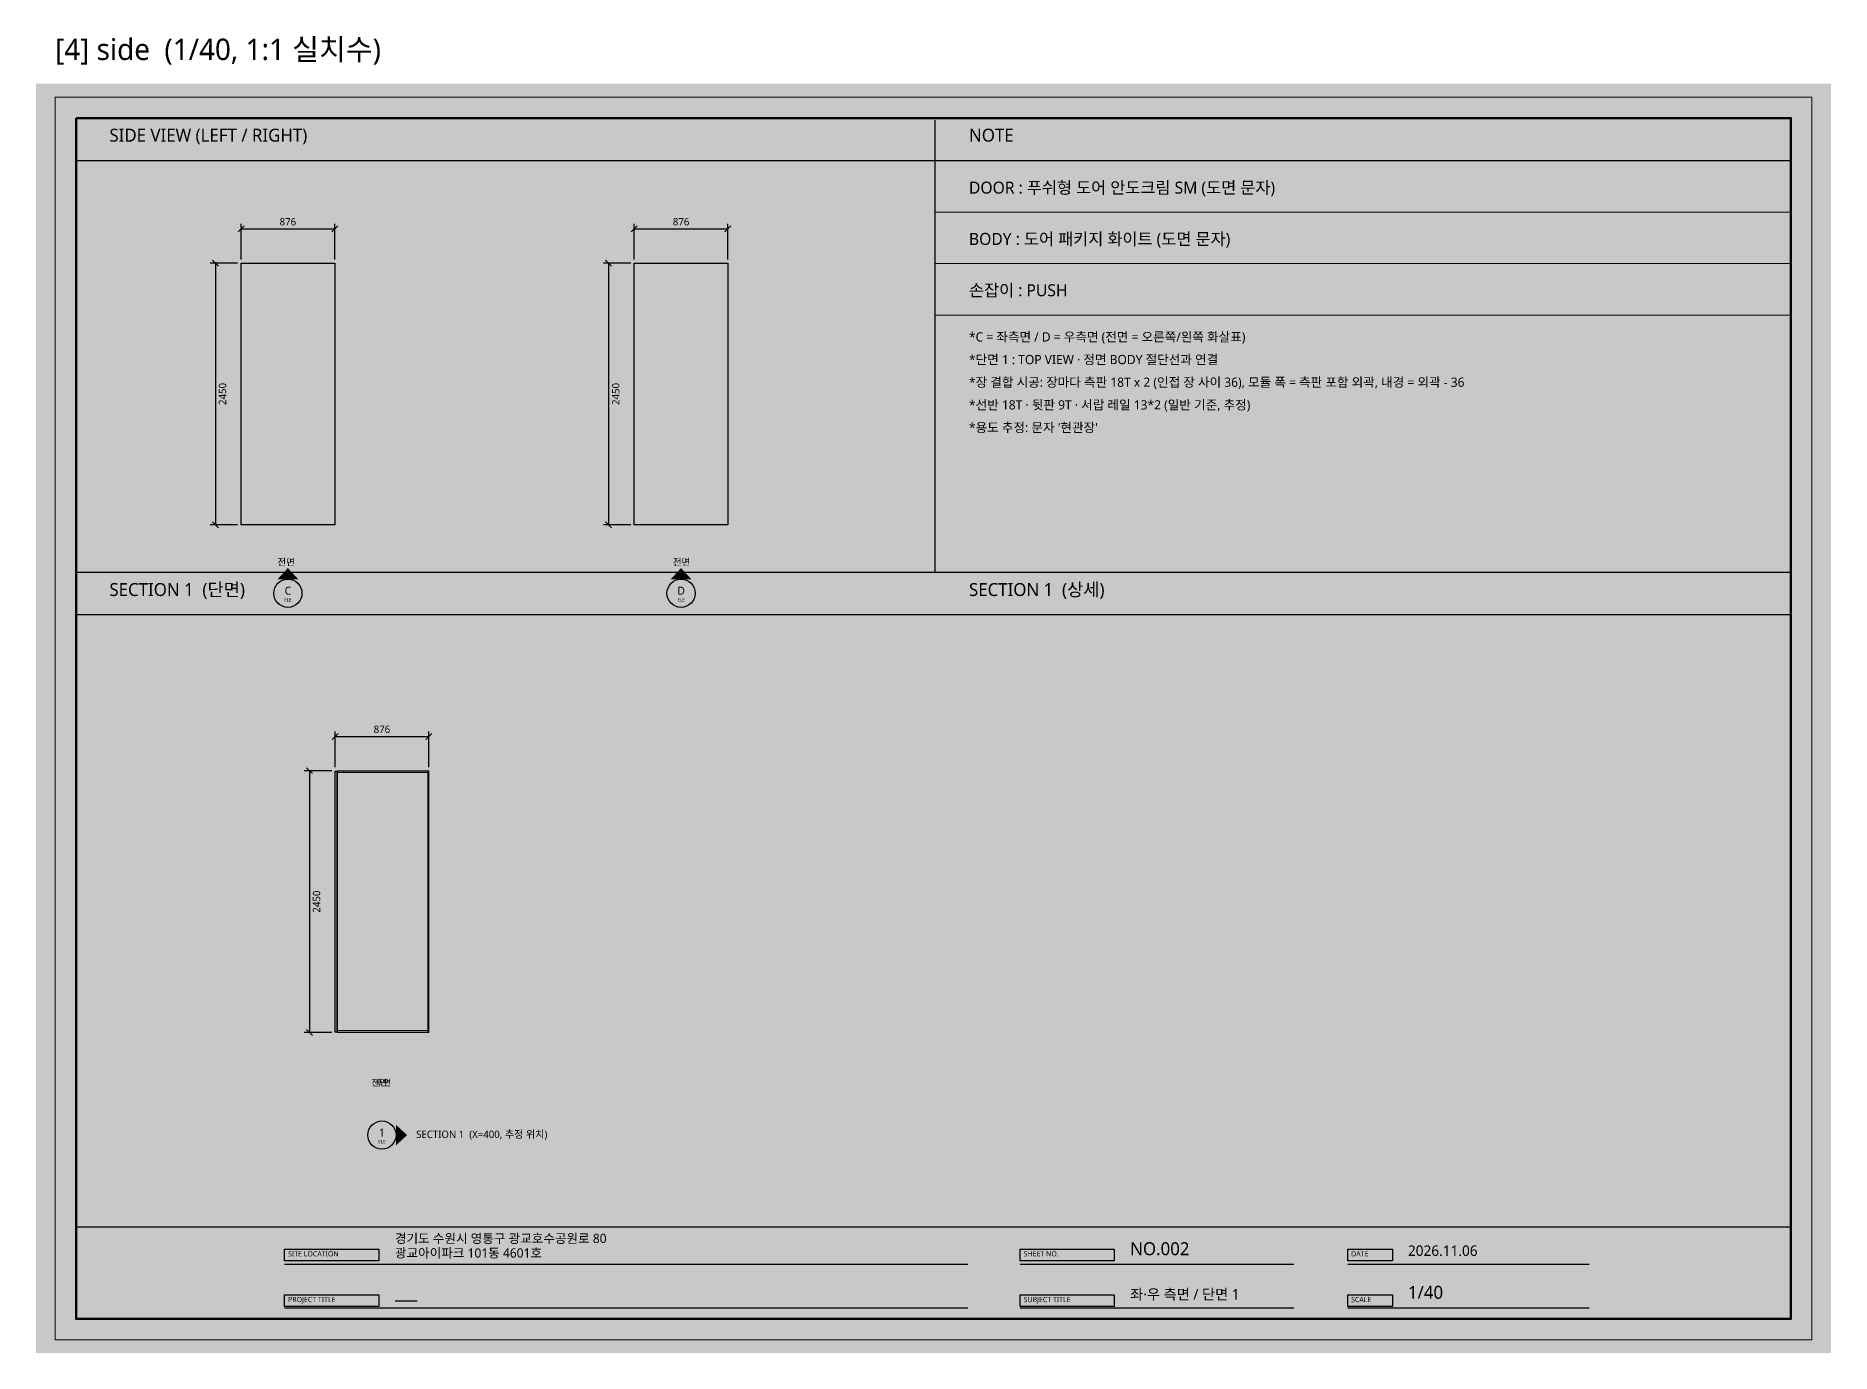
# Model space of a CAD drawing. Header units: millimetres. Extents: x 0 to 65730, y 0 to 12326.
# Drawn here: x 34650 to 51450, y 0 to 12326 of the extents above; entities that cross this region are included whole.
import ezdxf
from ezdxf.enums import TextEntityAlignment as Align

# ---------------------------------------------------------------- set-up
doc = ezdxf.new("R2010")
doc.units = ezdxf.units.MM
doc.header["$LTSCALE"] = 25
doc.layers.add('BG', color=7, linetype='Continuous', lineweight=0)
for name, color, linetype, lineweight, true_color in [('DIM', 7, 'Continuous', 13, 0x969696), ('FRAME', 7, 'Continuous', 100, 0x000000), ('NOTE_BLUE', 7, 'Continuous', 9, 0x0000ff), ('NOTE_RED', 7, 'Continuous', 25, 0xde0038), ('OUTLINE', 7, 'Continuous', 25, 0x000000), ('TEXT', 7, 'Continuous', 13, 0x000000), ('THIN', 7, 'Continuous', 5, 0x6e6e6e)]:
    doc.layers.add(name, color=color, linetype=linetype, lineweight=lineweight, true_color=true_color)
doc.layers.add('SHEET_FRAME_INFO', color=8, linetype='Continuous')
doc.styles.add('MALGUN', font='malgun.ttf')
doc.dimstyles.new('KAB', dxfattribs={"dimscale": 25, "dimtxt": 1.73, "dimasz": 0, "dimexe": 1.2, "dimexo": 0.8, "dimgap": 0.8, "dimtad": 1, "dimdec": 0, "dimtxsty": 'MALGUN', "dimtsz": 0.7, "dimcen": 2.5, "dimclrd": 256, "dimclre": 256, "dimclrt": 256, "dimazin": 3, "dimtfac": 1, "dimtmove": 0, "dimatfit": 3})

# ---------------------------------------------------------------- blocks, each defined once
blk = doc.blocks.new('FRAME_SHEET4')
at = {"layer": 'FRAME', "true_color": 0x555555}
h = blk.add_hatch(color=7, dxfattribs=at)
h.dxf.hatch_style = 1
h.paths.add_polyline_path([(2328, 972), (3208, 972), (3208, 864), (2328, 864)])
h = blk.add_hatch(color=7, dxfattribs=at)
h.dxf.hatch_style = 1
h.paths.add_polyline_path([(9212, 972), (10092, 972), (10092, 864), (9212, 864)])
h = blk.add_hatch(color=7, dxfattribs=at)
h.dxf.hatch_style = 1
h.paths.add_polyline_path([(12276, 972), (12696, 972), (12696, 864), (12276, 864)])
h = blk.add_hatch(color=7, dxfattribs=at)
h.dxf.hatch_style = 1
h.paths.add_polyline_path([(2328, 544), (3208, 544), (3208, 436), (2328, 436)])
h = blk.add_hatch(color=7, dxfattribs=at)
h.dxf.hatch_style = 1
h.paths.add_polyline_path([(9212, 544), (10092, 544), (10092, 436), (9212, 436)])
h = blk.add_hatch(color=7, dxfattribs=at)
h.dxf.hatch_style = 1
h.paths.add_polyline_path([(12276, 544), (12696, 544), (12696, 436), (12276, 436)])
at = {"layer": 'FRAME', "lineweight": 25, "true_color": 0x000000}
for p, q in [((8412, 11536), (8412, 7308)), ((376, 11160), (16424, 11160)), ((376, 7308), (16424, 7308)), ((376, 6912), (16424, 6912)), ((376, 1180), (16424, 1180))]:
    blk.add_line(p, q, dxfattribs=at)
at = {"layer": 'FRAME', "lineweight": 13, "true_color": 0x000000}
for p, q in [((8412, 10676), (16424, 10676)), ((8412, 10196), (16424, 10196)), ((8412, 9712), (16424, 9712))]:
    blk.add_line(p, q, dxfattribs=at)
blk.add_lwpolyline([(180, 11752), (16620, 11752), (16620, 124), (180, 124)], close=True, dxfattribs=at)
at = {"layer": 'FRAME', "lineweight": 100, "true_color": 0x000000}
blk.add_lwpolyline([(376, 11556), (16424, 11556), (16424, 320), (376, 320)], close=True, dxfattribs=at)
at = {"layer": 'OUTLINE', "lineweight": 25, "true_color": 0x000000}
for p, q in [((2328, 832), (8720, 832)), ((9212, 832), (11772, 832)), ((12276, 832), (14536, 832)), ((2328, 424), (8720, 424)), ((9212, 424), (11772, 424)), ((12276, 424), (14536, 424))]:
    blk.add_line(p, q, dxfattribs=at)
for points in [[(2328, 972), (3208, 972), (3208, 864), (2328, 864)], [(9212, 972), (10092, 972), (10092, 864), (9212, 864)], [(12276, 972), (12696, 972), (12696, 864), (12276, 864)], [(2328, 544), (3208, 544), (3208, 436), (2328, 436)], [(9212, 544), (10092, 544), (10092, 436), (9212, 436)], [(12276, 544), (12696, 544), (12696, 436), (12276, 436)]]:
    blk.add_lwpolyline(points, close=True, dxfattribs=at)
at = {"layer": 'TEXT', "true_color": 0x000000, "style": 'MALGUN'}
for s, height, p in [('SIDE VIEW (LEFT / RIGHT)', 120.96, (688, 11300)), ('NOTE', 121, (8732, 11300)), ('SECTION 1  (단면)', 120.96, (688, 7048)), ('SECTION 1  (상세)', 120.96, (8732, 7048)), ('경기도 수원시 영통구 광교호수공원로 80', 86.4, (3360, 1004)), ('NO.002', 121, (10240, 880)), ('2026.11.06', 97.9, (12840, 880)), ('광교아이파크 101동 4601호', 86.4, (3360, 868)), ('좌·우 측면 / 단면 1', 97.92, (10240, 472)), ('1/40', 121, (12840, 472)), ('___', 121, (3360, 472))]:
    blk.add_text(s, height=height, dxfattribs=at).set_placement(p, align=Align.BOTTOM_LEFT)
at = {"layer": 'TEXT', "true_color": 0xffffff, "style": 'MALGUN'}
for s, height, p in [('SITE LOCATION', 48.96, (2360, 890)), ('SHEET NO.', 49, (9244, 890)), ('DATE', 49, (12308, 890)), ('PROJECT TITLE', 48.96, (2360, 462)), ('SUBJECT TITLE', 48.96, (9244, 462)), ('SCALE', 49, (12308, 462))]:
    blk.add_text(s, height=height, dxfattribs=at).set_placement(p, align=Align.BOTTOM_LEFT)
blk = doc.blocks.new('NOTE_S4')
at = {"layer": 'NOTE_BLUE', "true_color": 0x0000ff, "style": 'MALGUN'}
blk.add_text('*장 결합 시공: 장마다 측판 18T x 2 (인접 장 사이 36), 모듈 폭 = 측판 포함 외곽, 내경 = 외곽 - 36', height=86.4, dxfattribs=at).set_placement((8732, 9016), align=Align.BOTTOM_LEFT)
at = {"layer": 'NOTE_RED', "true_color": 0xde0038, "style": 'MALGUN'}
for s, height, p in [('손잡이 : PUSH', 112.3, (8732, 9856)), ("*용도 추정: 문자 '현관장'", 86.4, (8732, 8592))]:
    blk.add_text(s, height=height, dxfattribs=at).set_placement(p, align=Align.BOTTOM_LEFT)
at = {"layer": 'TEXT', "true_color": 0x000000, "style": 'MALGUN'}
for s, height, p in [('DOOR : 푸쉬형 도어 안도크림 SM (도면 문자)', 112.32, (8732, 10816)), ('BODY : 도어 패키지 화이트 (도면 문자)', 112.32, (8732, 10336)), ('*C = 좌측면 / D = 우측면 (전면 = 오른쪽/왼쪽 화살표)', 86.4, (8732, 9440)), ('*단면 1 : TOP VIEW · 정면 BODY 절단선과 연결', 86.4, (8732, 9228)), ('*선반 18T · 뒷판 9T · 서랍 레일 13*2 (일반 기준, 추정)', 86.4, (8732, 8804))]:
    blk.add_text(s, height=height, dxfattribs=at).set_placement(p, align=Align.BOTTOM_LEFT)
blk = doc.blocks.new('VIEW_SIDE_LEFT_S4')
at = {"layer": 'OUTLINE', "true_color": 0xe1e1e1}
h = blk.add_hatch(color=7, dxfattribs=at)
h.dxf.hatch_style = 1
h.paths.add_polyline_path([(2220, 7429.2), (2476, 7429.2), (2476, 7319.2), (2220, 7319.2)])
at = {"layer": 'OUTLINE', "true_color": 0x000000}
h = blk.add_hatch(color=7, dxfattribs=at)
h.dxf.hatch_style = 1
h.paths.add_polyline_path([(2716, 7362), (2870, 7362), (2870, 7306), (2996, 7390), (2870, 7474), (2870, 7418), (2716, 7418)])
h = blk.add_hatch(color=7, dxfattribs=at)
h.dxf.hatch_style = 1
h.paths.add_polyline_path([(2262, 7242), (2454, 7242), (2358, 7346)])
at = {"layer": 'OUTLINE', "lineweight": 25, "true_color": 0x000000}
blk.add_lwpolyline([(1920, 10200), (2796, 10200), (2796, 7750), (1920, 7750)], close=True, dxfattribs=at)
blk.add_circle((2358, 7110), 132, dxfattribs=at)
at = {"layer": 'TEXT', "true_color": 0x000000, "style": 'MALGUN'}
blk.add_text('전면', height=63.36, dxfattribs=at).set_placement((2260, 7350), align=Align.BOTTOM_LEFT)
for s, height, p in [('ELE', 31.68, (2358, 7022)), ('C', 74.9, (2358, 7074))]:
    blk.add_text(s, height=height, dxfattribs=at).set_placement(p, align=Align.BOTTOM_CENTER)
at = {"layer": 'DIM', "lineweight": 13, "true_color": 0x5a5a5a}
blk.add_linear_dim(base=(1920, 10520), p1=(1920, 10200), p2=(2796, 10200), dimstyle='KAB', override={"dimscale": 40, "dimtxt": 1.728, "dimtsz": 0.7}, dxfattribs=at).render()
blk.add_linear_dim(base=(1680, 10200), p1=(1920, 10200), p2=(1920, 7750), angle=90, dimstyle='KAB', override={"dimscale": 40, "dimtxt": 1.728, "dimtsz": 0.7}, dxfattribs=at).render()
blk = doc.blocks.new('VIEW_SIDE_RIGHT_S4')
at = {"layer": 'OUTLINE', "true_color": 0x000000}
h = blk.add_hatch(color=7, dxfattribs=at)
h.dxf.hatch_style = 1
h.paths.add_polyline_path([(5680, 7418), (5526, 7418), (5526, 7474), (5400, 7390), (5526, 7306), (5526, 7362), (5680, 7362)])
at = {"layer": 'OUTLINE', "true_color": 0xe1e1e1}
h = blk.add_hatch(color=7, dxfattribs=at)
h.dxf.hatch_style = 1
h.paths.add_polyline_path([(5920, 7429.2), (6176, 7429.2), (6176, 7319.2), (5920, 7319.2)])
at = {"layer": 'OUTLINE', "true_color": 0x000000}
h = blk.add_hatch(color=7, dxfattribs=at)
h.dxf.hatch_style = 1
h.paths.add_polyline_path([(5942, 7242), (6134, 7242), (6038, 7346)])
at = {"layer": 'OUTLINE', "lineweight": 25, "true_color": 0x000000}
blk.add_lwpolyline([(5600, 10200), (6476, 10200), (6476, 7750), (5600, 7750)], close=True, dxfattribs=at)
blk.add_circle((6038, 7110), 132, dxfattribs=at)
at = {"layer": 'TEXT', "true_color": 0x000000, "style": 'MALGUN'}
blk.add_text('전면', height=63.36, dxfattribs=at).set_placement((5960, 7350), align=Align.BOTTOM_LEFT)
for s, height, p in [('ELE', 31.68, (6038, 7022)), ('D', 74.9, (6038, 7074))]:
    blk.add_text(s, height=height, dxfattribs=at).set_placement(p, align=Align.BOTTOM_CENTER)
at = {"layer": 'DIM', "lineweight": 13, "true_color": 0x5a5a5a}
blk.add_linear_dim(base=(5600, 10520), p1=(5600, 10200), p2=(6476, 10200), dimstyle='KAB', override={"dimscale": 40, "dimtxt": 1.728, "dimtsz": 0.7}, dxfattribs=at).render()
blk.add_linear_dim(base=(5360, 10200), p1=(5600, 10200), p2=(5600, 7750), angle=90, dimstyle='KAB', override={"dimscale": 40, "dimtxt": 1.728, "dimtsz": 0.7}, dxfattribs=at).render()
blk = doc.blocks.new('SECTION_S4')
at = {"layer": 'OUTLINE', "true_color": 0x000000}
h = blk.add_hatch(color=7, dxfattribs=at)
h.dxf.hatch_style = 1
h.paths.add_polyline_path([(3080, 2544), (2948, 2544), (2948, 2592), (2840, 2520), (2948, 2448), (2948, 2496), (3080, 2496)])
at = {"layer": 'OUTLINE', "true_color": 0xe1e1e1}
h = blk.add_hatch(color=7, dxfattribs=at)
h.dxf.hatch_style = 1
h.paths.add_polyline_path([(3100, 2556), (3340, 2556), (3340, 2456), (3100, 2456)])
h = blk.add_hatch(color=7, dxfattribs=at)
h.dxf.hatch_style = 1
h.paths.add_polyline_path([(3136, 2556), (3376, 2556), (3376, 2456), (3136, 2456)])
at = {"layer": 'OUTLINE', "true_color": 0x000000}
h = blk.add_hatch(color=7, dxfattribs=at)
h.dxf.hatch_style = 1
h.paths.add_polyline_path([(3396, 2496), (3528, 2496), (3528, 2448), (3636, 2520), (3528, 2592), (3528, 2544), (3396, 2544)])
h = blk.add_hatch(color=7, dxfattribs=at)
h.dxf.hatch_style = 1
h.paths.add_polyline_path([(3370, 2136), (3370, 1944), (3474, 2040)])
at = {"layer": 'OUTLINE', "lineweight": 25, "true_color": 0x000000}
for points in [[(2800, 5446), (2820, 5446), (2820, 3004), (2800, 3004)], [(2820, 5450), (3667, 5450), (3667, 3000), (2820, 3000)]]:
    blk.add_lwpolyline(points, close=True, dxfattribs=at)
blk.add_circle((3238, 2040), 132, dxfattribs=at)
at = {"layer": 'THIN', "lineweight": 5, "true_color": 0x6e6e6e}
for points in [[(2820, 5432), (3667, 5432), (3667, 5450), (2820, 5450)], [(3667, 5450), (3676, 5450), (3676, 3000), (3667, 3000)], [(2820, 3000), (3667, 3000), (3667, 3018), (2820, 3018)]]:
    blk.add_lwpolyline(points, close=True, dxfattribs=at)
at = {"layer": 'TEXT', "true_color": 0x000000, "style": 'MALGUN'}
for s, height, p in [('전면', 57.6, (3140, 2484)), ('후면', 57.6, (3176, 2484)), ('SECTION 1  (X=400, 추정 위치)', 69.12, (3558, 1992))]:
    blk.add_text(s, height=height, dxfattribs=at).set_placement(p, align=Align.BOTTOM_LEFT)
for s, height, p in [('1', 74.9, (3238, 2004)), ('ELE', 31.68, (3238, 1952))]:
    blk.add_text(s, height=height, dxfattribs=at).set_placement(p, align=Align.BOTTOM_CENTER)
at = {"layer": 'DIM', "lineweight": 13, "true_color": 0x5a5a5a}
blk.add_linear_dim(base=(2800, 5770), p1=(2800, 5450), p2=(3676, 5450), dimstyle='KAB', override={"dimscale": 40, "dimtxt": 1.728, "dimtsz": 0.7}, dxfattribs=at).render()
blk.add_linear_dim(base=(2560, 5450), p1=(2800, 5450), p2=(2800, 3000), angle=90, dimstyle='KAB', override={"dimscale": 40, "dimtxt": 1.728, "dimtsz": 0.7}, dxfattribs=at).render()

msp = doc.modelspace()

# ---------------------------------------------------------------- hatches: boundary and pattern name
at = {"layer": 'BG', "true_color": 0xffffff}
h = msp.add_hatch(color=7, dxfattribs=at)
h.dxf.hatch_style = 1
h.paths.add_polyline_path([(34650, 0), (51450, 0), (51450, 11880), (34650, 11880)])

# ---------------------------------------------------------------- block references
for name in ['FRAME_SHEET4', 'NOTE_S4', 'VIEW_SIDE_LEFT_S4', 'VIEW_SIDE_RIGHT_S4', 'SECTION_S4']:
    msp.add_blockref(name, (34650, 0))

# ---------------------------------------------------------------- texts
at = {"layer": 'SHEET_FRAME_INFO', "style": 'MALGUN'}
msp.add_text('[4] side  (1/40, 1:1 실치수)', height=200, dxfattribs=at).set_placement((34830, 12040), align=Align.BOTTOM_LEFT)

doc.saveas('drawing.dxf')
